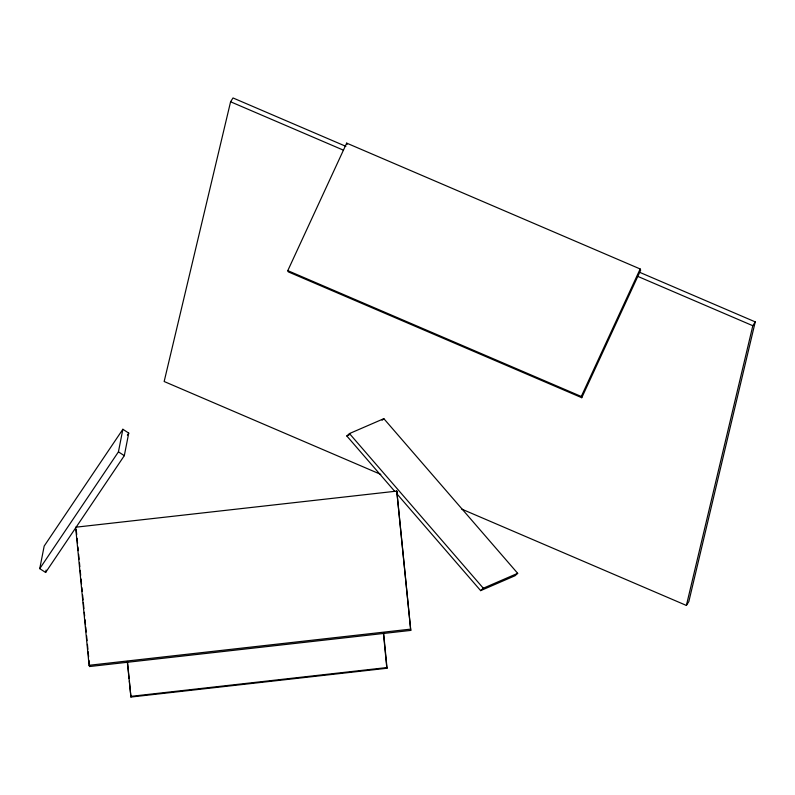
<?xml version="1.0" encoding="UTF-8"?>
<svg xmlns="http://www.w3.org/2000/svg" width="795" height="795" viewBox="0 0 795 795"><rect width="100%" height="100%" fill="white"/><g stroke="black" fill="none" stroke-linecap="round" stroke-linejoin="round"><path stroke-width="1.19" d="M39.75 568.644L44.182 546.066L122.867 429.27L128.74 433.096L124.308 455.674L45.623 572.47L39.75 568.644L118.435 451.848L122.867 429.27M45.623 572.47L46.09 570.094M345.904 146.35L233.014 97.954L230.59 101.78L164.158 381.511L380.805 474.406M461.766 509.118L686.393 605.442L752.825 325.721L755.25 321.886L640.084 272.496M755.25 321.886L688.828 601.606L686.393 605.442M287.79 270.638L346.68 143.13L640.164 268.968L640.661 270.201L581.771 397.709L288.297 271.87L287.79 270.638L581.274 396.476L581.771 397.709M581.274 396.476L640.164 268.968M127.359 435.143L128.74 433.096M394.678 491.28L346.819 435.978L349.462 433.563L383.846 418.667L517.684 573.324L515.041 575.739L480.657 590.635L397.112 494.092M382.087 420.277L383.846 418.667M480.657 590.635L483.3 588.221L517.684 573.324M346.819 435.978L349.045 435.014M396.784 491.111L75.614 527.224L89.08 665.296L89.587 666.528L410.757 630.405L396.784 491.111L410.757 630.405M89.08 665.296L410.26 629.173M130.668 696.38L386.767 667.581L387.046 668.247L130.936 697.046L127.309 661.977M230.59 101.78L343.47 150.185M637.66 276.332L752.825 325.721M118.435 451.848L124.308 455.674M349.462 433.563L483.3 588.221M346.68 143.13L347.186 144.362M383.568 632.611L387.046 668.247M383.419 633.178L386.767 667.581M127.458 661.42L129.138 678.622M129.376 681.077L130.936 697.046M76.231 529.689L76.708 534.618M77.075 538.314L77.552 543.253M77.91 546.95L78.278 550.647M78.635 554.344L79.122 559.273M79.48 562.969L79.838 566.676M80.196 570.373L80.683 575.302M81.04 578.999L81.527 583.928M81.885 587.624L82.243 591.331M82.61 595.028L83.087 599.957M83.326 602.421L83.932 608.582M84.29 612.279L84.648 615.986M85.015 619.683L85.492 624.612M85.731 627.076L86.218 632.005M86.576 635.702L87.062 640.641M87.42 644.338L87.897 649.267M88.136 651.731L88.623 656.66M88.98 660.357L89.587 666.528"/></g></svg>
